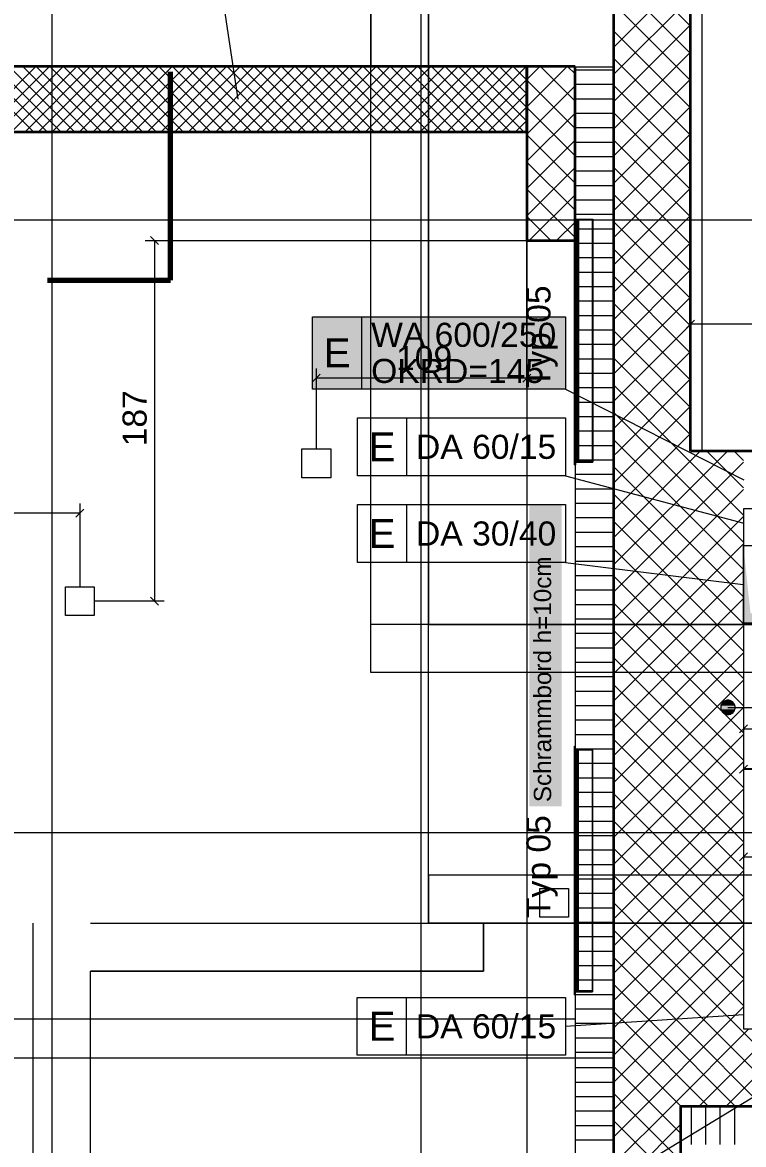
# Model space of a CAD drawing. Extents: x -1132 to 613, y -179 to 712.
# Drawn here: x -776.7 to -701.8, y -21.5 to 95 of the extents above; entities that cross this region are included whole.
import ezdxf
from ezdxf.lldxf.tags import DXFTag

# ---------------------------------------------------------------- set-up
doc = ezdxf.new("R2010")
doc.units = 0
doc.layers.get('0').update_dxf_attribs({"lineweight": 13})
for name, color, linetype, lineweight in [('A-DETL-____-HDLN', 7, '_Verdeckte Linien_', 9), ('A-DETL-GENF-HDLN', 7, '_Verdeckte Linien_', 9), ('A-FLOR-____-MCUT', 7, 'Continuous', 35), ('A-FLOR-____-OTLN', 7, 'Continuous', 9), ('A-FLOR-____-OVHD', 7, 'Strichpunkt - Fein', 9), ('A-WALL-____-MCUT', 7, 'Continuous', 35), ('A-WALL-____-PATT', 7, 'Continuous', 35), ('E-ELEC-EQPM-OTLN', 7, 'Continuous', 9), ('E-LITE-EQPM-OTLN', 7, 'Continuous', 9), ('S-COLS-____-MCUT', 7, 'Continuous', 35), ('S-COLS-____-OTLN', 7, 'Continuous', 9), ('S-GRID-____-OTLN', 7, 'Continuous', 5), ('Text', 7, 'Continuous', 5)]:
    doc.layers.add(name, color=color, linetype=linetype, lineweight=lineweight)
for name, color, linetype, lineweight, true_color in [('EL01_VVV_Mass', 7, 'Continuous', 13, 0xb2b200), ('EL01_WAN_Aussparung Wand Text', 7, 'Continuous', 13, 0x7f5f3f), ('EL01_WAN_HLKS', 5, 'Continuous', 13, 0x0000ff), ('EL01_WAN_Leuchten', 7, 'Continuous', 13, 0x0080ff), ('EL01_WAN_Leuchtentyp', 7, 'Continuous', 13, 0x0099ff), ('EL01_WAN_Potentialausgleich', 1, 'Continuous', 13, 0xff0000), ('EL01_WANE_Decke Aussparung', 7, 'Continuous', 13, 0x7f5f3f), ('G-____-____-SYMB', 7, 'Strichpunkt - Weit', 5, 0x008080)]:
    doc.layers.add(name, color=color, linetype=linetype, lineweight=lineweight, true_color=true_color)
doc.styles.get("Standard").update_dxf_attribs({"font": 'arial.ttf'})
tags = doc.linetypes.add('_Rasterlinie_', pattern=[0.375, 0.2, -0.05, 0.075, -0.05]).pattern_tags.tags
tags[10:11] = [DXFTag(74, 4), DXFTag(75, 0), DXFTag(340, '0'), DXFTag(46, 1.0), DXFTag(50, 0.0), DXFTag(44, 0.0), DXFTag(45, 0.0)]
tags[8:9] = [DXFTag(74, 4), DXFTag(75, 0), DXFTag(340, '0'), DXFTag(46, 1.0), DXFTag(50, 0.0), DXFTag(44, 0.0), DXFTag(45, 0.0)]
tags[6:7] = [DXFTag(74, 4), DXFTag(75, 0), DXFTag(340, '0'), DXFTag(46, 1.0), DXFTag(50, 0.0), DXFTag(44, 0.0), DXFTag(45, 0.0)]
tags[4:5] = [DXFTag(74, 4), DXFTag(75, 0), DXFTag(340, '0'), DXFTag(46, 1.0), DXFTag(50, 0.0), DXFTag(44, 0.0), DXFTag(45, 0.0)]
tags = doc.linetypes.add('_Schnittlinie_', pattern=[0.3, 0.15, -0.05, 0.05, -0.05]).pattern_tags.tags
tags[10:11] = [DXFTag(74, 4), DXFTag(75, 0), DXFTag(340, '0'), DXFTag(46, 1.0), DXFTag(50, 0.0), DXFTag(44, 0.0), DXFTag(45, 0.0)]
tags[8:9] = [DXFTag(74, 4), DXFTag(75, 0), DXFTag(340, '0'), DXFTag(46, 1.0), DXFTag(50, 0.0), DXFTag(44, 0.0), DXFTag(45, 0.0)]
tags[6:7] = [DXFTag(74, 4), DXFTag(75, 0), DXFTag(340, '0'), DXFTag(46, 1.0), DXFTag(50, 0.0), DXFTag(44, 0.0), DXFTag(45, 0.0)]
tags[4:5] = [DXFTag(74, 4), DXFTag(75, 0), DXFTag(340, '0'), DXFTag(46, 1.0), DXFTag(50, 0.0), DXFTag(44, 0.0), DXFTag(45, 0.0)]
tags = doc.linetypes.add('_Verdeckte Linien_', pattern=[0.15, 0.1, -0.05]).pattern_tags.tags
tags[6:7] = [DXFTag(74, 4), DXFTag(75, 0), DXFTag(340, '0'), DXFTag(46, 1.0), DXFTag(50, 0.0), DXFTag(44, 0.0), DXFTag(45, 0.0)]
tags[4:5] = [DXFTag(74, 4), DXFTag(75, 0), DXFTag(340, '0'), DXFTag(46, 1.0), DXFTag(50, 0.0), DXFTag(44, 0.0), DXFTag(45, 0.0)]
tags = doc.linetypes.add('Strichpunkt - Fein', pattern=[0.2, 0.1, -0.05, 0, -0.05]).pattern_tags.tags
tags[10:11] = [DXFTag(74, 4), DXFTag(75, 0), DXFTag(340, '0'), DXFTag(46, 1.0), DXFTag(50, 0.0), DXFTag(44, 0.0), DXFTag(45, 0.0)]
tags[8:9] = [DXFTag(74, 4), DXFTag(75, 0), DXFTag(340, '0'), DXFTag(46, 1.0), DXFTag(50, 0.0), DXFTag(44, 0.0), DXFTag(45, 0.0)]
tags[6:7] = [DXFTag(74, 4), DXFTag(75, 0), DXFTag(340, '0'), DXFTag(46, 1.0), DXFTag(50, 0.0), DXFTag(44, 0.0), DXFTag(45, 0.0)]
tags[4:5] = [DXFTag(74, 4), DXFTag(75, 0), DXFTag(340, '0'), DXFTag(46, 1.0), DXFTag(50, 0.0), DXFTag(44, 0.0), DXFTag(45, 0.0)]
tags = doc.linetypes.add('Strichpunkt - Weit', pattern=[0.5, 0.2, -0.15, 0, -0.15]).pattern_tags.tags
tags[10:11] = [DXFTag(74, 4), DXFTag(75, 0), DXFTag(340, '0'), DXFTag(46, 1.0), DXFTag(50, 0.0), DXFTag(44, 0.0), DXFTag(45, 0.0)]
tags[8:9] = [DXFTag(74, 4), DXFTag(75, 0), DXFTag(340, '0'), DXFTag(46, 1.0), DXFTag(50, 0.0), DXFTag(44, 0.0), DXFTag(45, 0.0)]
tags[6:7] = [DXFTag(74, 4), DXFTag(75, 0), DXFTag(340, '0'), DXFTag(46, 1.0), DXFTag(50, 0.0), DXFTag(44, 0.0), DXFTag(45, 0.0)]
tags[4:5] = [DXFTag(74, 4), DXFTag(75, 0), DXFTag(340, '0'), DXFTag(46, 1.0), DXFTag(50, 0.0), DXFTag(44, 0.0), DXFTag(45, 0.0)]

# ---------------------------------------------------------------- blocks, each defined once
blk = doc.blocks.new('Referenz-A0UNPDE96I', base_point=(-1115.89, -117.37))
at = {"layer": 'A-DETL-____-HDLN', "color": 0, "linetype": '_Verdeckte Linien_', "ltscale": 0.13}
for p, q in [((-734.51, 1.48), (-734.51, 252.88)), ((-735.31, 186.48), (-735.31, -37.52)), ((-740.51, 27.48), (-740.51, 163.08)), ((-734.51, 160.59), (-734.51, 32.48)), ((-636.21, 32.48), (-740.51, 32.48)), ((-734.51, 32.48), (-636.21, 32.48)), ((-641.21, 27.48), (-740.51, 27.48)), ((-734.51, 6.48), (-734.51, 1.48)), ((-734.51, 6.48), (-682.81, 6.48)), ((-775.61, 1.48), (-775.61, -113.6)), ((-769.61, 1.48), (-728.81, 1.48)), ((-740.51, 1.48), (-687.81, 1.48)), ((-728.81, 1.48), (-734.51, 1.48)), ((-687.81, 1.48), (-734.51, 1.48)), ((-728.81, -3.52), (-728.81, 1.48)), ((-728.81, 1.48), (-728.81, -2.12)), ((-728.81, 1.48), (-728.81, -3.52)), ((-769.61, -113.6), (-769.61, -3.52)), ((-769.61, -3.52), (-728.81, -3.52)), ((-728.81, -3.52), (-769.61, -3.52))]:
    blk.add_line(p, q, dxfattribs=at)
at = {"layer": 'A-DETL-GENF-HDLN', "color": 0, "linetype": '_Verdeckte Linien_', "ltscale": 0.13}
for p, q in [((-780.86, 261.88), (-754.32, 87)), ((-365.61, 186.48), (-735.31, -37.52))]:
    blk.add_line(p, q, dxfattribs=at)
at = {"layer": 'A-FLOR-____-MCUT', "color": 0, "linetype": 'Continuous', "ltscale": 0.35}
for p, q in [((-724.31, 90.39), (-837.41, 90.39)), ((-724.31, 83.62), (-724.31, 90.39)), ((-837.41, 83.62), (-724.31, 83.62))]:
    blk.add_line(p, q, dxfattribs=at)
at = {"layer": 'A-FLOR-____-OTLN', "color": 0, "linetype": 'Continuous', "ltscale": 0.13}
for p, q in [((-740.51, 186.28), (-740.51, 90.39)), ((-775.53, 83.62), (-782.31, 90.39)), ((-782.07, 83.62), (-775.3, 90.39)), ((-774.12, 83.62), (-780.89, 90.39)), ((-780.66, 83.62), (-773.88, 90.39)), ((-772.7, 83.62), (-779.48, 90.39)), ((-779.24, 83.62), (-772.47, 90.39)), ((-771.29, 83.62), (-778.06, 90.39)), ((-777.83, 83.62), (-771.05, 90.39)), ((-769.88, 83.62), (-776.65, 90.39)), ((-776.41, 83.62), (-769.64, 90.39)), ((-768.46, 83.62), (-775.24, 90.39)), ((-775, 83.62), (-768.23, 90.39)), ((-767.05, 83.62), (-773.82, 90.39)), ((-773.59, 83.62), (-766.81, 90.39)), ((-765.63, 83.62), (-772.41, 90.39)), ((-772.17, 83.62), (-765.4, 90.39)), ((-764.22, 83.62), (-770.99, 90.39)), ((-770.76, 83.62), (-763.98, 90.39)), ((-762.81, 83.62), (-769.58, 90.39)), ((-769.34, 83.62), (-762.57, 90.39)), ((-761.39, 83.62), (-768.17, 90.39)), ((-767.93, 83.62), (-761.15, 90.39)), ((-759.98, 83.62), (-766.75, 90.39)), ((-766.51, 83.62), (-759.74, 90.39)), ((-758.56, 83.62), (-765.34, 90.39)), ((-765.1, 83.62), (-758.33, 90.39)), ((-757.15, 83.62), (-763.92, 90.39)), ((-763.69, 83.62), (-756.91, 90.39)), ((-755.73, 83.62), (-762.51, 90.39)), ((-762.27, 83.62), (-755.5, 90.39)), ((-754.32, 83.62), (-761.09, 90.39)), ((-760.86, 83.62), (-754.08, 90.39)), ((-752.91, 83.62), (-759.68, 90.39)), ((-759.44, 83.62), (-752.67, 90.39)), ((-751.49, 83.62), (-758.27, 90.39)), ((-758.03, 83.62), (-751.26, 90.39)), ((-750.08, 83.62), (-756.85, 90.39)), ((-756.62, 83.62), (-749.84, 90.39)), ((-748.66, 83.62), (-755.44, 90.39)), ((-755.2, 83.62), (-748.43, 90.39)), ((-747.25, 83.62), (-754.02, 90.39)), ((-753.79, 83.62), (-747.01, 90.39)), ((-745.83, 83.62), (-752.61, 90.39)), ((-752.37, 83.62), (-745.6, 90.39)), ((-744.42, 83.62), (-751.19, 90.39)), ((-750.96, 83.62), (-744.18, 90.39)), ((-743.01, 83.62), (-749.78, 90.39)), ((-749.54, 83.62), (-742.77, 90.39)), ((-741.59, 83.62), (-748.37, 90.39)), ((-748.13, 83.62), (-741.36, 90.39)), ((-740.18, 83.62), (-746.95, 90.39)), ((-746.72, 83.62), (-739.94, 90.39)), ((-738.76, 83.62), (-745.54, 90.39)), ((-745.3, 83.62), (-738.53, 90.39)), ((-737.35, 83.62), (-744.12, 90.39)), ((-743.89, 83.62), (-737.11, 90.39)), ((-735.94, 83.62), (-742.71, 90.39)), ((-742.47, 83.62), (-735.7, 90.39)), ((-734.52, 83.62), (-741.3, 90.39)), ((-741.06, 83.62), (-734.28, 90.39)), ((-733.11, 83.62), (-739.88, 90.39)), ((-739.64, 83.62), (-732.87, 90.39)), ((-731.69, 83.62), (-738.47, 90.39)), ((-738.23, 83.62), (-731.46, 90.39)), ((-730.28, 83.62), (-737.05, 90.39)), ((-736.82, 83.62), (-730.04, 90.39)), ((-728.86, 83.62), (-735.64, 90.39)), ((-735.4, 83.62), (-728.63, 90.39)), ((-727.45, 83.62), (-734.22, 90.39)), ((-733.99, 83.62), (-727.21, 90.39)), ((-726.04, 83.62), (-732.81, 90.39)), ((-732.57, 83.62), (-725.8, 90.39)), ((-724.62, 83.62), (-731.4, 90.39)), ((-731.16, 83.62), (-724.39, 90.39)), ((-724.31, 84.73), (-729.98, 90.39)), ((-724.31, 86.14), (-728.57, 90.39)), ((-724.31, 87.56), (-727.15, 90.39)), ((-724.31, 88.97), (-725.74, 90.39)), ((-724.31, 90.38), (-724.32, 90.39)), ((-729.75, 83.62), (-724.31, 89.05)), ((-728.33, 83.62), (-724.31, 87.64)), ((-726.92, 83.62), (-724.31, 86.22)), ((-725.5, 83.62), (-724.31, 84.81))]:
    blk.add_line(p, q, dxfattribs=at)
at = {"layer": 'A-FLOR-____-OVHD', "color": 0, "linetype": 'Strichpunkt - Fein', "ltscale": 0.13}
for p, q in [((-706.11, 50.48), (-706.11, 97.28)), ((-719.31, -8.52), (-846.41, -8.52)), ((-846.41, -12.52), (-715.31, -12.52))]:
    blk.add_line(p, q, dxfattribs=at)
at = {"layer": 'A-WALL-____-MCUT', "color": 0, "linetype": 'Continuous', "ltscale": 0.35}
for p, q in [((-715.31, 261.68), (-715.31, -107.62)), ((-707.31, 50.48), (-707.31, 98.48)), ((-688.31, 50.48), (-707.31, 50.48)), ((-708.31, -17.52), (-535.21, -17.52)), ((-708.31, -107.62), (-708.31, -17.52))]:
    blk.add_line(p, q, dxfattribs=at)
at = {"layer": 'A-WALL-____-MCUT', "color": 0, "linetype": 'Continuous', "lineweight": 9, "ltscale": 0.13}
for p, q in [((-715.31, 90.34), (-719.31, 90.34)), ((-719.31, 90.34), (-719.31, -107.62))]:
    blk.add_line(p, q, dxfattribs=at)
at = {"layer": 'A-WALL-____-PATT', "color": 0, "linetype": 'Continuous', "lineweight": 9, "ltscale": 0.13}
for p, q in [((-715.31, 92.39), (-709.23, 98.48)), ((-707.31, 91.77), (-714.02, 98.48)), ((-707.31, 94.6), (-711.2, 98.48)), ((-715.31, 89.57), (-707.31, 97.57)), ((-707.31, 88.94), (-715.31, 96.94)), ((-715.31, 86.74), (-707.31, 94.74)), ((-707.31, 86.11), (-715.31, 94.11)), ((-715.31, 83.91), (-707.31, 91.91)), ((-707.31, 83.28), (-715.31, 91.28)), ((-715.31, 90.03), (-719.31, 90.03)), ((-715.31, 81.08), (-707.31, 89.08)), ((-715.31, 88.53), (-719.31, 88.53)), ((-707.31, 80.46), (-715.31, 88.46)), ((-715.31, 87.03), (-719.31, 87.03)), ((-715.31, 78.25), (-707.31, 86.25)), ((-715.31, 85.53), (-719.31, 85.53)), ((-707.31, 77.63), (-715.31, 85.63)), ((-715.31, 84.03), (-719.31, 84.03)), ((-715.31, 75.42), (-707.31, 83.42)), ((-707.31, 74.8), (-715.31, 82.8)), ((-715.31, 82.53), (-719.31, 82.53)), ((-715.31, 81.03), (-719.31, 81.03)), ((-715.31, 72.6), (-707.31, 80.6)), ((-715.31, 79.53), (-719.31, 79.53)), ((-707.31, 71.97), (-715.31, 79.97)), ((-715.31, 78.03), (-719.31, 78.03)), ((-715.31, 69.77), (-707.31, 77.77)), ((-707.31, 69.14), (-715.31, 77.14)), ((-715.31, 76.53), (-719.31, 76.53)), ((-715.31, 75.03), (-719.31, 75.03)), ((-715.31, 66.94), (-707.31, 74.94)), ((-715.31, 73.53), (-719.31, 73.53)), ((-707.31, 66.31), (-715.31, 74.31)), ((-715.31, 72.03), (-719.31, 72.03)), ((-715.31, 64.11), (-707.31, 72.11)), ((-707.31, 63.49), (-715.31, 71.49)), ((-715.31, 70.53), (-719.31, 70.53)), ((-715.31, 69.03), (-719.31, 69.03)), ((-715.31, 61.28), (-707.31, 69.28)), ((-707.31, 60.66), (-715.31, 68.66)), ((-715.31, 67.53), (-719.31, 67.53)), ((-715.31, 58.45), (-707.31, 66.45)), ((-715.31, 66.03), (-719.31, 66.03)), ((-707.31, 57.83), (-715.31, 65.83)), ((-715.31, 64.53), (-719.31, 64.53)), ((-715.31, 63.03), (-719.31, 63.03)), ((-715.31, 55.62), (-707.31, 63.62)), ((-707.31, 55), (-715.31, 63)), ((-715.31, 61.53), (-719.31, 61.53)), ((-715.31, 52.8), (-707.31, 60.8)), ((-715.31, 60.03), (-719.31, 60.03)), ((-707.31, 52.17), (-715.31, 60.17)), ((-715.31, 58.53), (-719.31, 58.53)), ((-708.45, 50.48), (-715.31, 57.34)), ((-714.8, 50.48), (-707.31, 57.97)), ((-715.31, 57.03), (-719.31, 57.03)), ((-715.31, 55.53), (-719.31, 55.53)), ((-711.98, 50.48), (-707.31, 55.14)), ((-715.31, 54.03), (-719.31, 54.03)), ((-711.28, 50.48), (-715.31, 54.51)), ((-715.31, 52.53), (-719.31, 52.53)), ((-714.11, 50.48), (-715.31, 51.69)), ((-709.15, 50.48), (-707.31, 52.31)), ((-715.31, 51.03), (-719.31, 51.03)), ((-715.31, 49.97), (-714.8, 50.48)), ((-715.31, 47.14), (-711.98, 50.48)), ((-715.31, 44.31), (-709.15, 50.48)), ((-715.31, 41.48), (-706.32, 50.48)), ((-715.31, 38.65), (-703.49, 50.48)), ((-701.81, 38.19), (-714.11, 50.48)), ((-701.81, 41.01), (-711.28, 50.48)), ((-701.81, 43.84), (-708.45, 50.48)), ((-701.81, 46.67), (-705.62, 50.48)), ((-701.81, 49.5), (-702.79, 50.48)), ((-715.31, 49.53), (-719.31, 49.53)), ((-715.31, 35.83), (-701.81, 49.33)), ((-715.31, 48.03), (-719.31, 48.03)), ((-701.81, 35.36), (-715.31, 48.86)), ((-715.31, 46.53), (-719.31, 46.53)), ((-715.31, 33), (-701.81, 46.5)), ((-701.81, 32.53), (-715.31, 46.03)), ((-715.31, 45.03), (-719.31, 45.03)), ((-715.31, 43.53), (-719.31, 43.53)), ((-715.31, 30.17), (-701.81, 43.67)), ((-701.81, 29.7), (-715.31, 43.2)), ((-715.31, 42.03), (-719.31, 42.03)), ((-715.31, 27.34), (-701.81, 40.84)), ((-715.31, 40.53), (-719.31, 40.53)), ((-701.81, 26.87), (-715.31, 40.37)), ((-715.31, 39.03), (-719.31, 39.03)), ((-715.31, 37.53), (-719.31, 37.53)), ((-715.31, 24.51), (-701.81, 38.01)), ((-701.81, 24.04), (-715.31, 37.54)), ((-715.31, 36.03), (-719.31, 36.03)), ((-715.31, 21.68), (-701.81, 35.18)), ((-715.31, 34.53), (-719.31, 34.53)), ((-701.81, 21.22), (-715.31, 34.72)), ((-715.31, 33.03), (-719.31, 33.03)), ((-715.31, 31.53), (-719.31, 31.53)), ((-715.31, 18.85), (-701.81, 32.35)), ((-701.81, 18.39), (-715.31, 31.89)), ((-715.31, 30.03), (-719.31, 30.03)), ((-715.31, 16.03), (-701.81, 29.53)), ((-715.31, 28.53), (-719.31, 28.53)), ((-701.81, 15.56), (-715.31, 29.06)), ((-715.31, 27.03), (-719.31, 27.03)), ((-715.31, 13.2), (-701.81, 26.7)), ((-701.81, 12.73), (-715.31, 26.23)), ((-715.31, 25.53), (-719.31, 25.53)), ((-715.31, 24.03), (-719.31, 24.03)), ((-715.31, 10.37), (-701.81, 23.87)), ((-701.81, 9.9), (-715.31, 23.4)), ((-715.31, 22.53), (-719.31, 22.53)), ((-715.31, 21.03), (-719.31, 21.03)), ((-715.31, 7.54), (-701.81, 21.04)), ((-701.81, 7.07), (-715.31, 20.57)), ((-715.31, 19.53), (-719.31, 19.53)), ((-715.31, 18.03), (-719.31, 18.03)), ((-715.31, 4.71), (-701.81, 18.21)), ((-701.81, 4.24), (-715.31, 17.74)), ((-715.31, 16.53), (-719.31, 16.53)), ((-715.31, 1.88), (-701.81, 15.38)), ((-715.31, 15.03), (-719.31, 15.03)), ((-701.81, 1.42), (-715.31, 14.92)), ((-715.31, 13.53), (-719.31, 13.53)), ((-715.31, 12.03), (-719.31, 12.03)), ((-715.31, -0.94), (-701.81, 12.56)), ((-701.81, -1.41), (-715.31, 12.09)), ((-715.31, 10.53), (-719.31, 10.53)), ((-715.31, -3.77), (-701.81, 9.73)), ((-715.31, 9.03), (-719.31, 9.03)), ((-701.81, -4.24), (-715.31, 9.26)), ((-715.31, 7.53), (-719.31, 7.53)), ((-715.31, 6.03), (-719.31, 6.03)), ((-715.31, -6.6), (-701.81, 6.9)), ((-701.81, -7.07), (-715.31, 6.43)), ((-715.31, 4.53), (-719.31, 4.53)), ((-715.31, -9.43), (-701.81, 4.07)), ((-702.19, -9.52), (-715.31, 3.6)), ((-715.31, 3.03), (-719.31, 3.03)), ((-715.31, 1.53), (-719.31, 1.53)), ((-712.58, -9.52), (-701.81, 1.24)), ((-715.31, 0.03), (-719.31, 0.03)), ((-705.02, -9.52), (-715.31, 0.77)), ((-715.31, -1.47), (-719.31, -1.47)), ((-707.85, -9.52), (-715.31, -2.05)), ((-709.75, -9.52), (-701.81, -1.59)), ((-715.31, -2.97), (-719.31, -2.97)), ((-715.31, -4.47), (-719.31, -4.47)), ((-706.92, -9.52), (-701.81, -4.41)), ((-710.68, -9.52), (-715.31, -4.88)), ((-715.31, -5.97), (-719.31, -5.97)), ((-715.31, -7.47), (-719.31, -7.47)), ((-713.5, -9.52), (-715.31, -7.71)), ((-704.09, -9.52), (-701.81, -7.24)), ((-715.31, -8.97), (-719.31, -8.97)), ((-715.31, -10.47), (-719.31, -10.47)), ((-715.31, -12.26), (-712.58, -9.52)), ((-715.31, -15.09), (-709.75, -9.52)), ((-714.92, -17.52), (-706.92, -9.52)), ((-705.5, -17.52), (-713.5, -9.52)), ((-712.09, -17.52), (-704.09, -9.52)), ((-702.68, -17.52), (-710.68, -9.52)), ((-709.26, -17.52), (-701.26, -9.52)), ((-699.85, -17.52), (-707.85, -9.52)), ((-706.44, -17.52), (-698.44, -9.52)), ((-697.02, -17.52), (-705.02, -9.52)), ((-703.61, -17.52), (-695.61, -9.52)), ((-694.19, -17.52), (-702.19, -9.52)), ((-708.33, -17.52), (-715.31, -10.54)), ((-715.31, -11.97), (-719.31, -11.97)), ((-715.31, -13.57), (-719.31, -13.57)), ((-711.16, -17.52), (-715.31, -13.37)), ((-715.31, -15.07), (-719.31, -15.07)), ((-713.99, -17.52), (-715.31, -16.2)), ((-715.31, -16.57), (-719.31, -16.57)), ((-715.31, -18.07), (-719.31, -18.07)), ((-715.31, -17.91), (-714.92, -17.52)), ((-715.31, -20.74), (-712.09, -17.52)), ((-715.31, -23.57), (-709.26, -17.52)), ((-708.31, -23.2), (-713.99, -17.52)), ((-708.31, -20.37), (-711.16, -17.52)), ((-708.31, -17.54), (-708.33, -17.52)), ((-707.27, -17.52), (-707.27, -21.52)), ((-705.77, -17.52), (-705.77, -21.52)), ((-704.27, -17.52), (-704.27, -21.52)), ((-702.77, -17.52), (-702.77, -21.52)), ((-715.31, -19.57), (-719.31, -19.57)), ((-708.31, -26.02), (-715.31, -19.02)), ((-715.31, -26.4), (-708.31, -19.4)), ((-715.31, -21.07), (-719.31, -21.07))]:
    blk.add_line(p, q, dxfattribs=at)
at = {"layer": 'E-ELEC-EQPM-OTLN', "color": 0, "linetype": 'Continuous', "ltscale": 0.13}
for p, q in [((-701.81, 44.48), (-701.81, 17.48)), ((-690.96, 44.48), (-701.81, 44.48)), ((-701.81, 17.48), (-690.96, 17.48)), ((-701.81, 17.48), (-701.81, -9.52)), ((-690.96, 17.48), (-701.81, 17.48)), ((-701.81, -9.52), (-690.96, -9.52))]:
    blk.add_line(p, q, dxfattribs=at)
at = {"layer": 'E-LITE-EQPM-OTLN', "color": 0, "linetype": 'Continuous', "ltscale": 0.13}
for p, q in [((-719.35, 74.83), (-719.31, 74.83)), ((-719.35, 74.83), (-719.31, 74.83)), ((-719.35, 74.83), (-719.35, 49.04)), ((-719.35, 74.44), (-719.35, 74.83)), ((-719.31, 74.83), (-719.31, 74.54)), ((-719.31, 49.04), (-719.31, 74.83)), ((-719.15, 74.44), (-719.35, 74.44)), ((-719.35, 74.44), (-719.35, 49.44)), ((-717.51, 74.44), (-719.35, 74.44)), ((-719.35, 49.44), (-719.35, 74.44)), ((-719.35, 74.44), (-719.35, 49.44)), ((-719.31, 74.54), (-719.31, 74.44)), ((-719.31, 74.54), (-717.51, 74.54)), ((-719.31, 74.54), (-717.51, 74.54)), ((-719.31, 74.54), (-719.31, 49.34)), ((-719.31, 74.44), (-719.31, 74.54)), ((-719.31, 74.44), (-719.31, 49.44)), ((-719.31, 49.44), (-719.31, 74.44)), ((-718.99, 74.44), (-719.15, 74.44)), ((-719.15, 74.44), (-719.15, 49.44)), ((-719.15, 49.44), (-719.15, 74.44)), ((-719.15, 74.44), (-718.99, 74.44)), ((-718.99, 74.44), (-719.15, 74.44)), ((-717.51, 74.44), (-718.99, 74.44)), ((-718.99, 74.44), (-718.99, 49.44)), ((-718.99, 49.44), (-718.99, 74.44)), ((-717.51, 74.54), (-717.51, 74.44)), ((-717.51, 74.54), (-717.51, 49.34)), ((-717.51, 74.44), (-717.51, 49.44)), ((-717.51, 74.44), (-717.51, 49.44)), ((-717.51, 49.44), (-717.51, 74.44)), ((-719.15, 49.44), (-719.35, 49.44)), ((-719.35, 49.04), (-719.35, 49.44)), ((-719.35, 49.44), (-717.51, 49.44)), ((-719.35, 49.04), (-719.31, 49.04)), ((-719.31, 49.04), (-719.35, 49.04)), ((-719.31, 49.44), (-719.31, 49.34)), ((-719.31, 49.34), (-719.31, 49.44)), ((-719.31, 49.34), (-717.51, 49.34)), ((-719.31, 49.34), (-719.31, 49.04)), ((-717.51, 49.34), (-719.31, 49.34)), ((-718.99, 49.44), (-719.15, 49.44)), ((-718.99, 49.44), (-719.15, 49.44)), ((-718.99, 49.44), (-719.15, 49.44)), ((-717.51, 49.44), (-718.99, 49.44)), ((-717.51, 49.44), (-717.51, 49.34)), ((-719.35, 19.83), (-719.31, 19.83)), ((-719.35, 19.83), (-719.31, 19.83)), ((-719.35, 19.83), (-719.35, -5.96)), ((-719.35, 19.44), (-719.35, 19.83)), ((-719.31, 19.44), (-719.35, 19.44)), ((-719.35, 19.44), (-719.35, -5.56)), ((-719.31, 19.44), (-719.35, 19.44)), ((-719.35, -5.56), (-719.35, 19.44)), ((-719.35, 19.44), (-719.35, -5.56)), ((-719.31, -5.56), (-719.35, -5.56)), ((-719.35, -5.96), (-719.35, -5.56)), ((-719.35, -5.56), (-719.31, -5.56)), ((-719.35, -5.96), (-719.31, -5.96)), ((-719.31, -5.96), (-719.35, -5.96))]:
    blk.add_line(p, q, dxfattribs=at)
at = {"layer": 'G-____-____-SYMB', "color": 0, "linetype": '_Schnittlinie_', "lineweight": 70, "ltscale": 0.7}
for p, q in [((-761.31, 68.22), (-761.31, 89.86)), ((-774.07, 68.22), (-761.31, 68.22))]:
    blk.add_line(p, q, dxfattribs=at)
at = {"layer": 'S-COLS-____-MCUT', "color": 0, "linetype": 'Continuous', "ltscale": 0.35}
for p, q in [((-724.31, 90.39), (-724.31, 72.33)), ((-719.31, 90.39), (-724.31, 90.39)), ((-719.31, 74.83), (-719.31, 90.39)), ((-719.31, 74.54), (-719.31, 74.83)), ((-719.31, 74.44), (-719.31, 74.54)), ((-719.31, 72.33), (-719.31, 74.44)), ((-724.31, 72.33), (-719.35, 72.33)), ((-719.35, 72.33), (-719.31, 72.33))]:
    blk.add_line(p, q, dxfattribs=at)
at = {"layer": 'S-COLS-____-OTLN', "color": 0, "linetype": 'Continuous', "ltscale": 0.13}
for p, q in [((-724.31, 89.05), (-722.97, 90.39)), ((-724.31, 86.22), (-720.14, 90.39)), ((-719.31, 86.8), (-722.91, 90.39)), ((-719.31, 89.63), (-720.08, 90.39)), ((-719.31, 83.97), (-724.31, 88.97)), ((-724.31, 83.39), (-719.31, 88.39)), ((-719.31, 81.14), (-724.31, 86.14)), ((-724.31, 80.57), (-719.31, 85.57)), ((-719.31, 78.31), (-724.31, 83.31)), ((-724.31, 77.74), (-719.31, 82.74)), ((-719.31, 75.49), (-724.31, 80.49)), ((-724.31, 74.91), (-719.31, 79.91)), ((-719.31, 72.66), (-724.31, 77.66)), ((-724.06, 72.33), (-719.31, 77.08)), ((-721.82, 72.33), (-724.31, 74.83)), ((-721.24, 72.33), (-719.31, 74.25)), ((-724.31, 72.33), (-724.31, -51.33))]:
    blk.add_line(p, q, dxfattribs=at)
at = {"layer": 'S-GRID-____-OTLN', "color": 0, "linetype": '_Rasterlinie_', "ltscale": 0.13}
for p, q in [((-773.61, -113.6), (-773.61, 631.48)), ((-1107.61, 74.48), (103.38, 74.48)), ((-1107.61, 10.88), (103.38, 10.88))]:
    blk.add_line(p, q, dxfattribs=at)
at = {"layer": 'Text', "color": 7, "linetype": 'Continuous', "ltscale": 0.13, "true_color": 0xffffff}
for points in [[(-724.04, 13.58), (-720.71, 13.58), (-724.04, 44.86)], [(-720.71, 13.58), (-724.04, 44.86), (-720.71, 44.86)]]:
    blk.add_solid(points, dxfattribs=at)
at = {"layer": 'Text', "color": 0, "linetype": 'Continuous', "ltscale": 0.13, "insert": (-723.59, 14.03), "char_height": 1.8, "attachment_point": 1, "rotation": 90}
blk.add_mtext('{\\fArial;Schrammbord h=10cm}', dxfattribs=at)
blk = doc.blocks.new('Durchbruch beschriften-A0UNPDGT6I', base_point=(-746.57, 47.48))
at = {"color": 0, "linetype": 'ByBlock', "lineweight": -2, "ltscale": 0.13}
for p, q in [((-746.57, 56.92), (-746.57, 64.42)), ((-746.57, 64.42), (-720.3, 64.42)), ((-741.45, 56.92), (-741.45, 64.42)), ((-720.3, 64.42), (-720.3, 56.92)), ((-720.3, 56.92), (-746.57, 56.92)), ((-720.3, 56.92), (-701.78, 47.48))]:
    blk.add_line(p, q, dxfattribs=at)
at = {"color": 7, "linetype": 'ByBlock', "lineweight": -2, "ltscale": 0.13, "true_color": 0xffffff}
for points in [[(-720.3, 56.92), (-746.57, 56.92), (-720.3, 64.42)], [(-746.57, 56.92), (-720.3, 64.42), (-746.57, 64.42)], [(-720.3, 56.92), (-720.3, 56.92), (-746.57, 56.92)]]:
    blk.add_solid(points, dxfattribs=at)
at = {"color": 0, "linetype": 'ByBlock', "lineweight": -2, "ltscale": 0.13, "char_height": 2.5, "attachment_point": 1}
for s, insert in [('{\\fArial; WA 600/250 }', (-741.45, 63.8)), ('{\\fArial; OKRD=145 }', (-741.45, 60.05))]:
    blk.add_mtext(s, dxfattribs=dict(at, insert=insert))
at = {"color": 40, "linetype": 'ByBlock', "lineweight": -2, "ltscale": 0.13, "true_color": 0xffbf00, "insert": (-745.4, 62.17), "char_height": 3, "attachment_point": 1}
blk.add_mtext('{\\fArial;E}', dxfattribs=at)
blk = doc.blocks.new('Maß-A0UNPDYF6I', base_point=(-702.23, -9.52))
at = {"color": 0, "linetype": 'ByBlock', "lineweight": -2, "ltscale": 0.13}
for p, q in [((-701.81, 9.35), (-701.81, -9.52)), ((-677.81, 7.35), (-677.81, 10.38)), ((-701.4, 8.76), (-702.23, 7.93)), ((-701.81, 8.35), (-677.81, 8.35)), ((-677.4, 8.76), (-678.23, 7.93))]:
    blk.add_line(p, q, dxfattribs=at)
at = {"color": 0, "linetype": 'ByBlock', "lineweight": -2, "ltscale": 0.13, "insert": (-691.92, 11.01), "char_height": 2, "attachment_point": 1}
blk.add_mtext('{\\fArial;120}', dxfattribs=at)
blk = doc.blocks.new('Maß-A0UNPE3T6I', base_point=(-702.23, -9.52))
at = {"color": 0, "linetype": 'ByBlock', "lineweight": -2, "ltscale": 0.13}
for p, q in [((-701.81, 22.65), (-701.81, -9.52)), ((-686.46, 22.65), (-686.46, 13.06)), ((-701.4, 22.06), (-702.23, 21.23)), ((-701.81, 21.65), (-686.46, 21.65)), ((-686.05, 22.06), (-686.88, 21.23))]:
    blk.add_line(p, q, dxfattribs=at)
at = {"color": 0, "linetype": 'ByBlock', "lineweight": -2, "ltscale": 0.13, "insert": (-695.56, 24.31), "char_height": 2, "attachment_point": 1}
blk.add_mtext('{\\fArial;77}', dxfattribs=at)
blk = doc.blocks.new('Deckendose UP-A0UNPEEF6I', base_point=(-772.22, 33.4))
at = {"color": 0, "lineweight": -2}
for p, q in [((-772.22, 36.4), (-769.22, 36.4)), ((-772.22, 33.4), (-772.22, 36.4)), ((-769.22, 36.4), (-769.22, 33.4)), ((-769.22, 33.4), (-772.22, 33.4))]:
    blk.add_line(p, q, dxfattribs=at)
blk = doc.blocks.new('Deckendose UP-A0UNPEK76I', base_point=(-747.68, 47.71))
at = {"color": 0, "lineweight": -2}
for p, q in [((-747.68, 50.71), (-744.68, 50.71)), ((-747.68, 47.71), (-747.68, 50.71)), ((-744.68, 50.71), (-744.68, 47.71)), ((-744.68, 47.71), (-747.68, 47.71))]:
    blk.add_line(p, q, dxfattribs=at)
blk = doc.blocks.new('Maß-A0UNPEOR6I', base_point=(-769.22, 34.48))
at = {"color": 0, "lineweight": -2}
for p, q in [((-763.95, 72.33), (-724.31, 72.33)), ((-763.37, 72.74), (-762.54, 71.92)), ((-762.95, 34.9), (-762.95, 72.33)), ((-763.37, 35.31), (-762.54, 34.48)), ((-761.95, 34.9), (-769.22, 34.9))]:
    blk.add_line(p, q, dxfattribs=at)
at = {"color": 0, "lineweight": -2, "insert": (-766.29, 50.97), "char_height": 2.5, "attachment_point": 1, "rotation": 90}
blk.add_mtext('{\\fArial;187}', dxfattribs=at)
blk = doc.blocks.new('Erdungs-Anschluss-A0UNPEQN6I', base_point=(-704.18, 21.36))
at = {"color": 0, "linetype": 'ByBlock', "lineweight": -2, "ltscale": 0.13}
for p, q in [((-700.44, 26.36), (-700.44, 21.36)), ((-703.81, 24.51), (-703.89, 24.45)), ((-703.72, 24.55), (-703.81, 24.51)), ((-703.63, 24.58), (-703.72, 24.55)), ((-703.54, 24.6), (-703.63, 24.58)), ((-703.44, 24.61), (-703.54, 24.6)), ((-703.34, 24.6), (-703.44, 24.61)), ((-703.25, 24.58), (-703.34, 24.6)), ((-703.15, 24.55), (-703.25, 24.58)), ((-703.07, 24.51), (-703.15, 24.55)), ((-702.99, 24.45), (-703.07, 24.51)), ((-698.94, 25.41), (-698.94, 22.32)), ((-697.44, 24.49), (-697.44, 23.24)), ((-704.16, 24.06), (-704.18, 23.96)), ((-704.18, 23.96), (-704.18, 23.86)), ((-704.18, 23.86), (-704.18, 23.77)), ((-704.18, 23.77), (-704.16, 23.67)), ((-704.13, 24.15), (-704.16, 24.06)), ((-704.16, 23.67), (-704.13, 23.58)), ((-704.08, 24.24), (-704.13, 24.15)), ((-704.13, 23.58), (-704.08, 23.49)), ((-704.03, 24.32), (-704.08, 24.24)), ((-704.08, 23.49), (-704.03, 23.41)), ((-703.97, 24.39), (-704.03, 24.32)), ((-704.03, 23.41), (-703.97, 23.34)), ((-703.89, 24.45), (-703.97, 24.39)), ((-703.97, 23.34), (-703.89, 23.27)), ((-703.44, 23.86), (-700.44, 23.86)), ((-702.91, 24.39), (-702.99, 24.45)), ((-702.99, 23.27), (-702.91, 23.34)), ((-702.85, 24.32), (-702.91, 24.39)), ((-702.91, 23.34), (-702.85, 23.41)), ((-702.8, 24.24), (-702.85, 24.32)), ((-702.85, 23.41), (-702.8, 23.49)), ((-702.75, 24.15), (-702.8, 24.24)), ((-702.8, 23.49), (-702.75, 23.58)), ((-702.72, 24.06), (-702.75, 24.15)), ((-702.75, 23.58), (-702.72, 23.67)), ((-702.7, 23.96), (-702.72, 24.06)), ((-702.72, 23.67), (-702.7, 23.77)), ((-702.7, 23.86), (-702.7, 23.96)), ((-702.7, 23.77), (-702.7, 23.86)), ((-703.89, 23.27), (-703.81, 23.22)), ((-703.81, 23.22), (-703.72, 23.18)), ((-703.72, 23.18), (-703.63, 23.15)), ((-703.63, 23.15), (-703.54, 23.13)), ((-703.54, 23.13), (-703.44, 23.12)), ((-703.44, 23.12), (-703.34, 23.13)), ((-703.34, 23.13), (-703.25, 23.15)), ((-703.25, 23.15), (-703.15, 23.18)), ((-703.15, 23.18), (-703.07, 23.22)), ((-703.07, 23.22), (-702.99, 23.27))]:
    blk.add_line(p, q, dxfattribs=at)
for points in [[(-702.91, 24.39), (-703.97, 24.39), (-703.07, 24.51)], [(-703.97, 24.39), (-703.07, 24.51), (-703.81, 24.51)], [(-703.07, 24.51), (-703.81, 24.51), (-703.25, 24.58)], [(-703.81, 24.51), (-703.25, 24.58), (-703.63, 24.58)], [(-703.25, 24.58), (-703.63, 24.58), (-703.44, 24.61)], [(-702.7, 23.86), (-704.18, 23.86), (-702.72, 24.06)], [(-704.18, 23.86), (-702.72, 24.06), (-704.16, 24.06)], [(-704.16, 23.67), (-702.7, 23.86), (-704.18, 23.86)], [(-702.72, 24.06), (-704.16, 24.06), (-702.8, 24.24)], [(-704.16, 24.06), (-702.8, 24.24), (-704.08, 24.24)], [(-702.72, 23.67), (-704.16, 23.67), (-702.7, 23.86)], [(-704.08, 23.49), (-702.72, 23.67), (-704.16, 23.67)], [(-702.8, 24.24), (-704.08, 24.24), (-702.91, 24.39)], [(-704.08, 24.24), (-702.91, 24.39), (-703.97, 24.39)], [(-702.8, 23.49), (-704.08, 23.49), (-702.72, 23.67)], [(-703.97, 23.34), (-702.8, 23.49), (-704.08, 23.49)], [(-702.8, 23.49), (-704.08, 23.49), (-702.8, 23.49)], [(-704.08, 23.49), (-702.8, 23.49), (-704.08, 23.49)], [(-702.91, 23.34), (-703.97, 23.34), (-702.8, 23.49)], [(-703.81, 23.22), (-702.91, 23.34), (-703.97, 23.34)], [(-703.07, 23.22), (-703.81, 23.22), (-702.91, 23.34)], [(-703.63, 23.15), (-703.07, 23.22), (-703.81, 23.22)], [(-703.25, 23.15), (-703.63, 23.15), (-703.07, 23.22)], [(-703.44, 23.12), (-703.25, 23.15), (-703.63, 23.15)]]:
    blk.add_solid(points, dxfattribs=at)
blk = doc.blocks.new('Maß-A0UNPEWZ6I', base_point=(-809.96, 33.75))
at = {"color": 0, "lineweight": -2}
for p, q in [((-809.13, 44.46), (-809.96, 43.63)), ((-809.54, 45.05), (-809.54, 33.75)), ((-770.31, 44.46), (-771.13, 43.63)), ((-770.72, 45.05), (-770.72, 36.4)), ((-809.54, 44.05), (-770.72, 44.05))]:
    blk.add_line(p, q, dxfattribs=at)
at = {"color": 0, "lineweight": -2, "insert": (-792.77, 47.38), "char_height": 2.5, "attachment_point": 1}
blk.add_mtext('{\\fArial;194}', dxfattribs=at)
blk = doc.blocks.new('Durchbruch beschriften-A0UNPF0T6I', base_point=(-741.91, 42.98))
at = {"color": 0, "linetype": 'ByBlock', "lineweight": -2, "ltscale": 0.13}
for p, q in [((-741.91, 47.92), (-741.91, 53.92)), ((-741.91, 53.92), (-720.3, 53.92)), ((-736.79, 47.92), (-736.79, 53.92)), ((-720.3, 53.92), (-720.3, 47.92)), ((-720.3, 47.92), (-741.91, 47.92)), ((-720.3, 47.92), (-701.78, 42.98))]:
    blk.add_line(p, q, dxfattribs=at)
at = {"color": 40, "linetype": 'ByBlock', "lineweight": -2, "ltscale": 0.13, "true_color": 0xffbf00, "insert": (-740.75, 52.42), "char_height": 3, "attachment_point": 1}
blk.add_mtext('{\\fArial;E}', dxfattribs=at)
at = {"color": 0, "linetype": 'ByBlock', "lineweight": -2, "ltscale": 0.13, "insert": (-736.79, 52.17), "char_height": 2.5, "attachment_point": 1}
blk.add_mtext('{\\fArial; DA 60/15 }', dxfattribs=at)
blk = doc.blocks.new('Deckendose UP-A0UNPF3F6I', base_point=(-722.98, 2.07))
at = {"color": 0, "lineweight": -2}
for p, q in [((-722.98, 5.07), (-719.98, 5.07)), ((-722.98, 2.07), (-722.98, 5.07)), ((-719.98, 5.07), (-719.98, 2.07)), ((-719.98, 2.07), (-722.98, 2.07))]:
    blk.add_line(p, q, dxfattribs=at)
blk = doc.blocks.new('Maß-A0UNPF776I', base_point=(-781.28, -107.62))
at = {"color": 0, "lineweight": -2}
for p, q in [((-780.86, -44.45), (-780.86, -17.65)), ((-781.28, -43.87), (-780.45, -43.04)), ((-719.73, -43.87), (-718.9, -43.04)), ((-719.31, -42.45), (-719.31, -107.62)), ((-719.31, -43.45), (-780.86, -43.45))]:
    blk.add_line(p, q, dxfattribs=at)
at = {"color": 0, "lineweight": -2, "insert": (-752.85, -40.12), "char_height": 2.5, "attachment_point": 1}
blk.add_mtext('{\\fArial;308}', dxfattribs=at)
blk = doc.blocks.new('Maß-A0UNPF836I', base_point=(-702.23, -9.52))
at = {"color": 0, "linetype": 'ByBlock', "lineweight": -2, "ltscale": 0.13}
for p, q in [((-701.4, 17.86), (-702.23, 17.03)), ((-701.81, 18.45), (-701.81, -9.52)), ((-691.4, 17.86), (-692.23, 17.03)), ((-691.81, 18.45), (-691.81, 13.98)), ((-701.81, 17.45), (-691.81, 17.45))]:
    blk.add_line(p, q, dxfattribs=at)
at = {"color": 0, "linetype": 'ByBlock', "lineweight": -2, "ltscale": 0.13, "insert": (-698.24, 20.11), "char_height": 2, "attachment_point": 1}
blk.add_mtext('{\\fArial;50}', dxfattribs=at)
blk = doc.blocks.new('Maß-A0UNPFDN6I', base_point=(-746.59, 50.71))
at = {"color": 0, "lineweight": -2}
for p, q in [((-724.31, 57.05), (-724.31, 72.33)), ((-746.59, 57.63), (-745.76, 58.46)), ((-746.18, 59.05), (-746.18, 50.71)), ((-724.73, 57.63), (-723.9, 58.46)), ((-724.31, 58.05), (-746.18, 58.05))]:
    blk.add_line(p, q, dxfattribs=at)
at = {"color": 0, "lineweight": -2, "insert": (-737.89, 61.38), "char_height": 2.5, "attachment_point": 1}
blk.add_mtext('{\\fArial;109}', dxfattribs=at)
blk = doc.blocks.new('IfcFlowTerminal-A0UNPFID6I', base_point=(-719.31, 49.04))
at = {"color": 0, "lineweight": -2}
for p, q in [((-719.31, 49.04), (-719.31, 74.83)), ((-719.31, 74.83), (-719.27, 74.83)), ((-719.31, 74.83), (-719.31, 74.83)), ((-719.31, 74.83), (-719.27, 74.83)), ((-719.31, 74.83), (-719.31, 49.04)), ((-719.27, 74.83), (-719.27, 49.04)), ((-719.27, 74.83), (-719.27, 74.83)), ((-719.27, 49.04), (-719.27, 74.83)), ((-717.47, 74.44), (-719.31, 74.44)), ((-719.31, 74.44), (-719.31, 49.44)), ((-717.47, 74.44), (-719.31, 74.44)), ((-719.31, 74.44), (-719.31, 74.44)), ((-719.31, 74.44), (-719.31, 49.44)), ((-719.27, 49.34), (-719.27, 74.54)), ((-719.27, 74.54), (-717.47, 74.54)), ((-719.27, 74.54), (-719.27, 74.54)), ((-719.27, 74.54), (-717.47, 74.54)), ((-719.27, 74.54), (-719.27, 49.34)), ((-719.11, 74.44), (-719.11, 49.44)), ((-719.11, 49.44), (-719.11, 74.44)), ((-719.11, 74.44), (-719.11, 74.44)), ((-719.11, 74.44), (-718.95, 74.44)), ((-718.95, 74.44), (-719.11, 74.44)), ((-718.95, 74.44), (-718.95, 74.44)), ((-718.95, 74.44), (-718.95, 49.44)), ((-718.95, 49.44), (-718.95, 74.44)), ((-717.47, 74.54), (-717.47, 49.34)), ((-717.47, 74.54), (-717.47, 74.54)), ((-717.47, 74.54), (-717.47, 49.34)), ((-717.47, 49.44), (-717.47, 74.44)), ((-717.47, 74.44), (-717.47, 74.44)), ((-717.47, 74.44), (-717.47, 49.44)), ((-717.47, 49.44), (-719.31, 49.44)), ((-719.31, 49.44), (-719.31, 49.44)), ((-719.31, 49.44), (-717.47, 49.44)), ((-719.31, 49.04), (-719.31, 49.04)), ((-719.31, 49.04), (-719.27, 49.04)), ((-719.27, 49.04), (-719.31, 49.04)), ((-719.27, 49.34), (-719.27, 49.34)), ((-719.27, 49.34), (-717.47, 49.34)), ((-717.47, 49.34), (-719.27, 49.34)), ((-719.27, 49.04), (-719.27, 49.04)), ((-719.11, 49.44), (-719.11, 49.44)), ((-718.95, 49.44), (-719.11, 49.44)), ((-718.95, 49.44), (-719.11, 49.44)), ((-718.95, 49.44), (-718.95, 49.44)), ((-717.47, 49.44), (-717.47, 49.44)), ((-717.47, 49.34), (-717.47, 49.34))]:
    blk.add_line(p, q, dxfattribs=at)
blk = doc.blocks.new('MText-A0UNPFQH6I', base_point=(-724.36, 2))
at = {"color": 0, "linetype": 'ByBlock', "lineweight": -2, "ltscale": 0.13, "insert": (-724.36, 2), "char_height": 2.5, "attachment_point": 1, "rotation": 90}
blk.add_mtext('{\\fArial;Typ 05}', dxfattribs=at)
blk = doc.blocks.new('Deckendurchbruch (freie Platzierung)-A0UNPFY36I', base_point=(-701.84, 32.64))
at = {"color": 0, "linetype": 'ByBlock', "lineweight": -2, "ltscale": 0.13}
for p, q in [((-701.84, 40.64), (-701.84, 32.64)), ((-695.84, 40.64), (-701.84, 40.64)), ((-695.84, 32.64), (-695.84, 40.64)), ((-701.84, 32.64), (-695.84, 32.64))]:
    blk.add_line(p, q, dxfattribs=at)
for points in [[(-701.84, 33.64), (-701.09, 33.64), (-701.84, 40.64)], [(-701.84, 32.64), (-695.84, 32.64), (-701.84, 33.64)], [(-695.84, 32.64), (-701.84, 33.64), (-701.09, 33.64)]]:
    blk.add_solid(points, dxfattribs=at)
blk = doc.blocks.new('Durchbruch beschriften-A0UNPFY56I', base_point=(-741.91, 36.64))
at = {"color": 0, "linetype": 'ByBlock', "lineweight": -2, "ltscale": 0.13}
for p, q in [((-741.91, 38.92), (-741.91, 44.92)), ((-741.91, 44.92), (-720.3, 44.92)), ((-736.79, 38.92), (-736.79, 44.92)), ((-720.3, 44.92), (-720.3, 38.92)), ((-720.3, 38.92), (-741.91, 38.92)), ((-720.3, 38.92), (-701.86, 36.64))]:
    blk.add_line(p, q, dxfattribs=at)
at = {"color": 40, "linetype": 'ByBlock', "lineweight": -2, "ltscale": 0.13, "true_color": 0xffbf00, "insert": (-740.75, 43.42), "char_height": 3, "attachment_point": 1}
blk.add_mtext('{\\fArial;E}', dxfattribs=at)
at = {"color": 0, "linetype": 'ByBlock', "lineweight": -2, "ltscale": 0.13, "insert": (-736.79, 43.17), "char_height": 2.5, "attachment_point": 1}
blk.add_mtext('{\\fArial; DA 30/40 }', dxfattribs=at)
blk = doc.blocks.new('MText-A0UNPG036I', base_point=(-724.36, 57))
at = {"color": 0, "linetype": 'ByBlock', "lineweight": -2, "ltscale": 0.13, "insert": (-724.36, 57), "char_height": 2.5, "attachment_point": 1, "rotation": 90}
blk.add_mtext('{\\fArial;Typ 05}', dxfattribs=at)
blk = doc.blocks.new('Maß-A0UNPG1H6I', base_point=(-707.73, 50.48))
at = {"color": 0, "lineweight": -2}
for p, q in [((-664.75, 62.65), (-664.75, 73.68)), ((-707.31, 64.65), (-707.31, 50.48)), ((-707.73, 63.23), (-706.9, 64.06)), ((-664.75, 63.65), (-707.31, 63.65)), ((-665.17, 63.23), (-664.34, 64.06))]:
    blk.add_line(p, q, dxfattribs=at)
at = {"color": 0, "lineweight": -2, "insert": (-688.82, 66.98), "char_height": 2.5, "attachment_point": 1}
blk.add_mtext('{\\fArial;213}', dxfattribs=at)
blk = doc.blocks.new('IfcFlowTerminal-A0UNPG796I', base_point=(-719.35, -5.96))
at = {"color": 0, "lineweight": -2}
for p, q in [((-719.35, -5.96), (-719.35, 19.83)), ((-719.35, 19.83), (-719.31, 19.83)), ((-719.35, 19.83), (-719.35, 19.83)), ((-719.35, 19.83), (-719.31, 19.83)), ((-719.35, 19.83), (-719.35, -5.96)), ((-719.31, 19.83), (-719.31, -5.96)), ((-719.31, 19.83), (-719.31, 19.83)), ((-719.31, -5.96), (-719.31, 19.83)), ((-717.51, 19.44), (-719.35, 19.44)), ((-719.35, 19.44), (-719.35, -5.56)), ((-717.51, 19.44), (-719.35, 19.44)), ((-719.35, 19.44), (-719.35, 19.44)), ((-719.35, 19.44), (-719.35, -5.56)), ((-719.31, -5.66), (-719.31, 19.54)), ((-719.31, 19.54), (-717.51, 19.54)), ((-719.31, 19.54), (-719.31, 19.54)), ((-719.31, 19.54), (-717.51, 19.54)), ((-719.31, 19.54), (-719.31, -5.66)), ((-719.15, 19.44), (-719.15, -5.56)), ((-719.15, -5.56), (-719.15, 19.44)), ((-719.15, 19.44), (-719.15, 19.44)), ((-719.15, 19.44), (-718.99, 19.44)), ((-718.99, 19.44), (-719.15, 19.44)), ((-718.99, 19.44), (-718.99, 19.44)), ((-718.99, 19.44), (-718.99, -5.56)), ((-718.99, -5.56), (-718.99, 19.44)), ((-717.51, 19.54), (-717.51, -5.66)), ((-717.51, 19.54), (-717.51, 19.54)), ((-717.51, 19.54), (-717.51, -5.66)), ((-717.51, -5.56), (-717.51, 19.44)), ((-717.51, 19.44), (-717.51, 19.44)), ((-717.51, 19.44), (-717.51, -5.56)), ((-717.51, -5.56), (-719.35, -5.56)), ((-719.35, -5.56), (-719.35, -5.56)), ((-719.35, -5.56), (-717.51, -5.56)), ((-719.31, -5.66), (-719.31, -5.66)), ((-719.31, -5.66), (-717.51, -5.66)), ((-717.51, -5.66), (-719.31, -5.66)), ((-719.15, -5.56), (-719.15, -5.56)), ((-718.99, -5.56), (-719.15, -5.56)), ((-718.99, -5.56), (-719.15, -5.56)), ((-718.99, -5.56), (-718.99, -5.56)), ((-717.51, -5.56), (-717.51, -5.56)), ((-717.51, -5.66), (-717.51, -5.66)), ((-719.35, -5.96), (-719.35, -5.96)), ((-719.35, -5.96), (-719.31, -5.96)), ((-719.31, -5.96), (-719.35, -5.96)), ((-719.31, -5.96), (-719.31, -5.96))]:
    blk.add_line(p, q, dxfattribs=at)
blk = doc.blocks.new('Durchbruch beschriften-A0UNPG9T6I', base_point=(-741.92, -12.24))
at = {"color": 0, "linetype": 'ByBlock', "lineweight": -2, "ltscale": 0.13}
for p, q in [((-741.92, -12.24), (-741.92, -6.24)), ((-741.92, -6.24), (-720.31, -6.24)), ((-736.8, -12.24), (-736.8, -6.24)), ((-720.31, -6.24), (-720.31, -12.24)), ((-720.31, -9.24), (-701.81, -8.02)), ((-720.31, -12.24), (-741.92, -12.24))]:
    blk.add_line(p, q, dxfattribs=at)
at = {"color": 40, "linetype": 'ByBlock', "lineweight": -2, "ltscale": 0.13, "true_color": 0xffbf00, "insert": (-740.75, -7.74), "char_height": 3, "attachment_point": 1}
blk.add_mtext('{\\fArial;E}', dxfattribs=at)
at = {"color": 0, "linetype": 'ByBlock', "lineweight": -2, "ltscale": 0.13, "insert": (-736.8, -7.99), "char_height": 2.5, "attachment_point": 1}
blk.add_mtext('{\\fArial; DA 60/15 }', dxfattribs=at)

msp = doc.modelspace()

# ---------------------------------------------------------------- block references
at = {"color": 9, "lineweight": 25, "ltscale": 0.25, "true_color": 0xc0c0c0}
msp.add_blockref('Referenz-A0UNPDE96I', (-1115.89, -117.37), dxfattribs=at)
at = {"layer": 'EL01_VVV_Mass', "linetype": 'Continuous', "ltscale": 0.13}
for name, p in [('Maß-A0UNPG1H6I', (-707.73, 50.48)), ('Maß-A0UNPEOR6I', (-769.22, 34.48)), ('Maß-A0UNPFDN6I', (-746.59, 50.71)), ('Maß-A0UNPEWZ6I', (-809.96, 33.75)), ('Maß-A0UNPF776I', (-781.28, -107.62))]:
    msp.add_blockref(name, p, dxfattribs=at)
at = {"layer": 'EL01_VVV_Mass', "ltscale": 0.13}
for name in ['Maß-A0UNPE3T6I', 'Maß-A0UNPF836I', 'Maß-A0UNPDYF6I']:
    msp.add_blockref(name, (-702.23, -9.52), dxfattribs=at)
at = {"layer": 'EL01_WAN_Aussparung Wand Text', "ltscale": 0.13}
for name, p in [('Durchbruch beschriften-A0UNPDGT6I', (-746.57, 47.48)), ('Durchbruch beschriften-A0UNPF0T6I', (-741.91, 42.98)), ('Durchbruch beschriften-A0UNPFY56I', (-741.91, 36.64)), ('Durchbruch beschriften-A0UNPG9T6I', (-741.92, -12.24))]:
    msp.add_blockref(name, p, dxfattribs=at)
at = {"layer": 'EL01_WAN_HLKS', "linetype": 'Continuous', "ltscale": 0.13}
for name, p in [('Deckendose UP-A0UNPEK76I', (-747.68, 47.71)), ('Deckendose UP-A0UNPEEF6I', (-772.22, 33.4)), ('Deckendose UP-A0UNPF3F6I', (-722.98, 2.07))]:
    msp.add_blockref(name, p, dxfattribs=at)
at = {"layer": 'EL01_WAN_Leuchten', "ltscale": 0.13}
for name, p in [('IfcFlowTerminal-A0UNPFID6I', (-719.31, 49.04)), ('IfcFlowTerminal-A0UNPG796I', (-719.35, -5.96))]:
    msp.add_blockref(name, p, dxfattribs=at)
at = {"layer": 'EL01_WAN_Leuchtentyp', "ltscale": 0.13}
for name, p in [('MText-A0UNPG036I', (-724.36, 57)), ('MText-A0UNPFQH6I', (-724.36, 2))]:
    msp.add_blockref(name, p, dxfattribs=at)
at = {"layer": 'EL01_WAN_Potentialausgleich', "linetype": 'ByBlock', "ltscale": 0.13}
msp.add_blockref('Erdungs-Anschluss-A0UNPEQN6I', (-704.18, 21.36), dxfattribs=at)
at = {"layer": 'EL01_WANE_Decke Aussparung', "ltscale": 0.13}
msp.add_blockref('Deckendurchbruch (freie Platzierung)-A0UNPFY36I', (-701.84, 32.64), dxfattribs=at)

doc.saveas('drawing.dxf')
